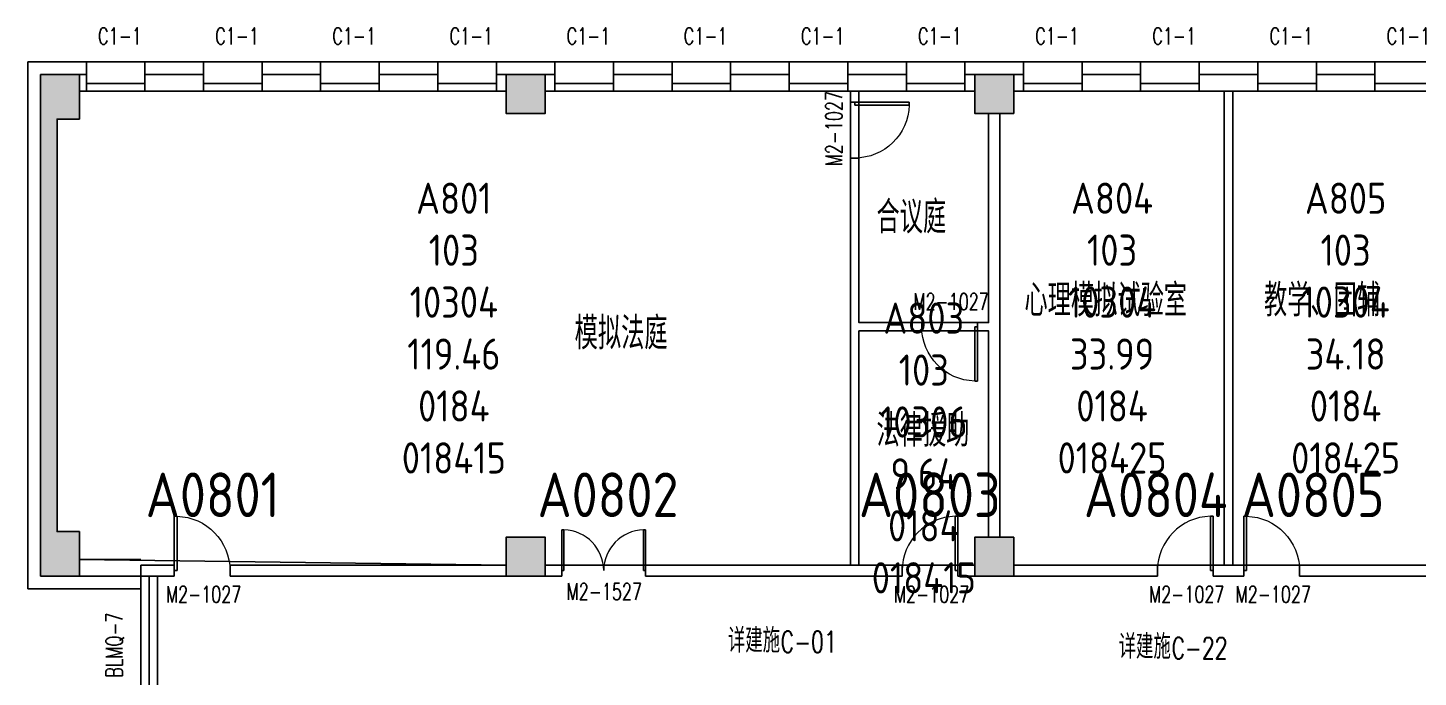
# Model space of a CAD drawing. Extents: x 1136392 to 1212190, y 313528 to 416301.
# Drawn here: x 1137028 to 1161954, y 404654 to 416301 of the extents above; entities that cross this region are included whole.
import ezdxf

# ---------------------------------------------------------------- set-up
doc = ezdxf.new("R2010")
doc.units = 0
doc.header["$LTSCALE"] = 1000
doc.header["$MEASUREMENT"] = 0
for name, color, linetype in [('body', 30, 'Continuous'), ('name', 1, 'Continuous'), ('RM', 4, 'Continuous'), ('RM$', 5, 'Continuous'), ('RM$TXT', 5, 'Continuous')]:
    doc.layers.add(name, color=color, linetype=linetype)
doc.styles.add('-宋体', font='GBENOR.shx', dxfattribs={"bigfont": 'GBCBIG.shx'})
doc.styles.add('_TCH_DIM', font='SIMPLEX', dxfattribs={"bigfont": 'GBCBIG'})
doc.styles.add('_TCH_WINDOW', font='txt.shx', dxfattribs={"height": 3.5, "bigfont": 'hztxt.shx'})
doc.styles.get("Standard").update_dxf_attribs({"font": 'gbenor.shx', "bigfont": 'gbcbig.shx'})

# ---------------------------------------------------------------- blocks, each defined once
blk = doc.blocks.new('$WINLIB2D$00000004')
for p, q in [((-0.5, 0.5), (0.5, 0.5)), ((-0.5, 0.241), (0.5, 0.241)), ((-0.5, -0.5), (0.5, -0.5))]:
    blk.add_line(p, q)
blk = doc.blocks.new('$DorLib2D$00000002')
for p, q in [((-0.5, 0), (-0.5, 0.4875)), ((-0.475, 0.4875), (-0.5, 0.4875)), ((-0.475, 0), (-0.475, 0.4875)), ((0.475, 0), (0.475, 0.4875)), ((0.475, 0.4875), (0.5, 0.4875)), ((0.5, 0), (0.5, 0.4875)), ((-0.5, 0), (-0.475, 0)), ((0.5, 0), (0.475, 0))]:
    blk.add_line(p, q)
at = {"lineweight": 13}
for centre, start, end in [((-0.4875, 0), 0, 88.53072), ((0.4875, 0), 91.46928, 180)]:
    blk.add_arc(centre, 0.4875, start, end, dxfattribs=at)
blk = doc.blocks.new('$DorLib2D$00000001')
for p, q in [((0.45, 0.975), (0.5, 0.975)), ((0.45, 0), (0.45, 0.975)), ((0.5, 0), (0.5, 0.975)), ((0.5, 0), (0.45, 0))]:
    blk.add_line(p, q)
at = {"lineweight": 13}
blk.add_arc((0.475, 0), 0.975, 91.4693, 180, dxfattribs=at)

msp = doc.modelspace()

# ---------------------------------------------------------------- hatches: boundary and pattern name
at = {"layer": 'body'}
for points in [[(1137253, 414665), (1137953, 414665), (1137953, 415465), (1137253, 415465)], [(1145603, 414765), (1146303, 414765), (1146303, 415465), (1145603, 415465)], [(1154003, 414765), (1154703, 414765), (1154703, 415465), (1154003, 415465)], [(1137253, 407265), (1137553, 407265), (1137553, 414665), (1137253, 414665)], [(1137253, 406464), (1137953, 406464), (1137953, 407265), (1137253, 407265)], [(1145603, 406464), (1146303, 406464), (1146303, 407164), (1145603, 407164)], [(1154003, 406464), (1154703, 406464), (1154703, 407164), (1154003, 407164)]]:
    msp.add_hatch(color=256, dxfattribs=at).paths.add_polyline_path(points)

# ---------------------------------------------------------------- linework, layer by layer
for p, q in [((1138078, 415690), (1137028, 415690)), ((1137028, 415690), (1137028, 406240)), ((1138078, 415690), (1138078, 415465)), ((1140178, 415690), (1139128, 415690)), ((1139128, 415690), (1139128, 415465)), ((1140178, 415690), (1140178, 415465)), ((1142278, 415690), (1141228, 415690)), ((1141228, 415690), (1141228, 415465)), ((1142278, 415690), (1142278, 415465)), ((1144378, 415690), (1143328, 415690)), ((1143328, 415690), (1143328, 415465)), ((1144378, 415690), (1144378, 415465)), ((1145953, 415690), (1145428, 415690)), ((1145428, 415690), (1145428, 415465)), ((1146478, 415690), (1145953, 415690)), ((1146478, 415690), (1146478, 415465)), ((1148578, 415690), (1147528, 415690)), ((1147528, 415690), (1147528, 415465)), ((1148578, 415690), (1148578, 415465)), ((1150678, 415690), (1149628, 415690)), ((1149628, 415690), (1149628, 415465)), ((1150678, 415690), (1150678, 415465)), ((1152778, 415690), (1151728, 415690)), ((1151728, 415690), (1151728, 415465)), ((1152778, 415690), (1152778, 415465)), ((1154353, 415690), (1153828, 415690)), ((1153828, 415690), (1153828, 415465)), ((1154878, 415690), (1154353, 415690)), ((1154878, 415690), (1154878, 415465)), ((1156978, 415690), (1155928, 415690)), ((1155928, 415690), (1155928, 415465)), ((1156978, 415690), (1156978, 415465)), ((1159078, 415690), (1158028, 415690)), ((1158028, 415690), (1158028, 415465)), ((1159078, 415690), (1159078, 415465)), ((1161178, 415690), (1160128, 415690)), ((1160128, 415690), (1160128, 415465)), ((1161178, 415690), (1161178, 415465)), ((1137953, 415465), (1137253, 415465)), ((1137253, 415465), (1137253, 414665)), ((1138078, 415465), (1137953, 415465)), ((1137953, 414665), (1137953, 415465)), ((1138078, 415165), (1138078, 415465)), ((1140178, 415465), (1139128, 415465)), ((1139128, 415465), (1139128, 415165)), ((1140178, 415165), (1140178, 415465)), ((1142278, 415465), (1141228, 415465)), ((1141228, 415465), (1141228, 415165)), ((1142278, 415165), (1142278, 415465)), ((1144378, 415465), (1143328, 415465)), ((1143328, 415465), (1143328, 415165)), ((1144378, 415165), (1144378, 415465)), ((1145603, 415465), (1145428, 415465)), ((1145428, 415465), (1145428, 415165)), ((1146303, 415465), (1145603, 415465)), ((1145603, 415465), (1145603, 414765)), ((1146478, 415465), (1146303, 415465)), ((1146303, 414765), (1146303, 415465)), ((1146478, 415165), (1146478, 415465)), ((1148578, 415465), (1147528, 415465)), ((1147528, 415465), (1147528, 415165)), ((1148578, 415165), (1148578, 415465)), ((1150678, 415465), (1149628, 415465)), ((1149628, 415465), (1149628, 415165)), ((1150678, 415165), (1150678, 415465)), ((1152778, 415465), (1151728, 415465)), ((1151728, 415465), (1151728, 415165)), ((1152778, 415165), (1152778, 415465)), ((1154003, 415465), (1153828, 415465)), ((1153828, 415465), (1153828, 415165)), ((1154703, 415465), (1154003, 415465)), ((1154003, 415465), (1154003, 414765)), ((1154703, 414765), (1154703, 415465)), ((1154878, 415465), (1154703, 415465)), ((1154878, 415165), (1154878, 415465)), ((1156978, 415465), (1155928, 415465)), ((1155928, 415465), (1155928, 415165)), ((1156978, 415165), (1156978, 415465)), ((1159078, 415465), (1158028, 415465)), ((1158028, 415465), (1158028, 415165)), ((1159078, 415165), (1159078, 415465)), ((1161178, 415465), (1160128, 415465)), ((1160128, 415465), (1160128, 415165)), ((1161178, 415165), (1161178, 415465)), ((1137953, 415165), (1138078, 415165)), ((1139128, 415165), (1140178, 415165)), ((1141228, 415165), (1142278, 415165)), ((1143328, 415165), (1144378, 415165)), ((1145428, 415165), (1145603, 415165)), ((1146303, 415165), (1146478, 415165)), ((1147528, 415165), (1148578, 415165)), ((1149628, 415165), (1150678, 415165)), ((1151728, 415165), (1152778, 415165)), ((1151778, 415165), (1151778, 414965)), ((1151928, 415165), (1151778, 415165)), ((1151928, 414965), (1151928, 415165)), ((1153828, 415165), (1154003, 415165)), ((1154703, 415165), (1154878, 415165)), ((1155928, 415165), (1156978, 415165)), ((1158028, 415165), (1159078, 415165)), ((1158478, 406665), (1158478, 415165)), ((1158478, 415165), (1158628, 415165)), ((1158628, 406665), (1158628, 415165)), ((1160128, 415165), (1161178, 415165)), ((1145603, 414765), (1146303, 414765)), ((1151778, 414965), (1151928, 414965)), ((1154003, 414765), (1154703, 414765)), ((1154253, 411015), (1154253, 414765)), ((1154453, 410940), (1154453, 414765)), ((1137253, 414665), (1137253, 407265)), ((1137553, 414665), (1137553, 407265)), ((1137553, 414665), (1137953, 414665)), ((1151928, 413965), (1151778, 413965)), ((1151778, 413965), (1151778, 410940)), ((1151928, 411015), (1151928, 413965)), ((1151778, 406665), (1151778, 410940)), ((1153053, 411015), (1151928, 411015)), ((1151928, 406665), (1151928, 410865)), ((1151928, 410865), (1153053, 410865)), ((1153053, 410865), (1153053, 411015)), ((1154253, 411015), (1154053, 411015)), ((1154053, 411015), (1154053, 410865)), ((1154053, 410865), (1154253, 410865)), ((1154253, 407164), (1154253, 410865)), ((1154453, 407164), (1154453, 410940)), ((1137253, 407265), (1137253, 406464)), ((1137953, 407265), (1137553, 407265)), ((1137953, 406464), (1137953, 407265)), ((1146303, 407164), (1145603, 407164)), ((1145603, 407164), (1145603, 406464)), ((1146303, 406464), (1146303, 407164)), ((1154703, 407164), (1154003, 407164)), ((1154003, 407164), (1154003, 406464)), ((1154703, 406464), (1154703, 407164)), ((1137953, 406765), (1139053, 406765)), ((1139653, 406665), (1139053, 406665)), ((1139053, 406665), (1139053, 406464)), ((1139653, 406464), (1139653, 406665)), ((1145603, 406665), (1140653, 406665)), ((1140653, 406665), (1140653, 406464)), ((1146603, 406665), (1146303, 406665)), ((1146603, 406464), (1146603, 406665)), ((1151853, 406665), (1148103, 406665)), ((1148103, 406665), (1148103, 406464)), ((1152703, 406665), (1151853, 406665)), ((1152703, 406464), (1152703, 406665)), ((1154003, 406665), (1153703, 406665)), ((1153703, 406665), (1153703, 406464)), ((1157278, 406665), (1154703, 406665)), ((1157278, 406464), (1157278, 406665)), ((1158553, 406665), (1158278, 406665)), ((1158278, 406665), (1158278, 406464)), ((1158828, 406665), (1158553, 406665)), ((1158828, 406464), (1158828, 406665)), ((1162403, 406665), (1159828, 406665)), ((1159828, 406665), (1159828, 406464)), ((1137253, 406464), (1137953, 406464)), ((1137953, 406464), (1139053, 406464)), ((1139053, 406464), (1139053, 406464)), ((1139053, 406464), (1139053, 404065)), ((1139053, 406464), (1139653, 406464)), ((1139203, 406464), (1139203, 406464)), ((1139203, 406464), (1139203, 404065)), ((1139353, 406464), (1139353, 406464)), ((1139353, 406464), (1139353, 404065)), ((1140653, 406464), (1145603, 406464)), ((1145603, 406464), (1146303, 406464)), ((1146303, 406464), (1146603, 406464)), ((1148103, 406464), (1151853, 406464)), ((1151853, 406464), (1152703, 406464)), ((1153703, 406464), (1154003, 406464)), ((1154003, 406464), (1154703, 406464)), ((1154703, 406464), (1157278, 406464)), ((1158278, 406464), (1158553, 406464)), ((1158553, 406464), (1158828, 406464)), ((1159828, 406464), (1162403, 406464)), ((1137028, 406240), (1139053, 406240))]:
    msp.add_line(p, q, dxfattribs=at)
at = {"layer": 'RM'}
msp.add_lwpolyline([(1151928, 415165), (1154003, 415165), (1154003, 414765), (1154253, 414765), (1154253, 411015), (1151928, 411015)], close=True, dxfattribs=at)
at = {"layer": 'RM$'}
for points in [[(1151778, 415165), (1151778, 406665), (1146303, 406665), (1146303, 407164), (1145603, 407164), (1145603, 406665), (1137953, 406765), (1137953, 407265), (1137553, 407265), (1137553, 414665), (1137953, 414665), (1137953, 415165), (1145603, 415165), (1145603, 414765), (1146303, 414765), (1146303, 415165)], [(1154453, 407164), (1154703, 407164), (1154703, 406665), (1158478, 406665), (1158478, 415165), (1154703, 415165), (1154703, 414765), (1154453, 414765)], [(1158628, 415165), (1162403, 415165), (1162403, 414765), (1162678, 414765), (1162678, 407164), (1162403, 407164), (1162403, 406665), (1158628, 406665)], [(1151928, 410865), (1154253, 410865), (1154253, 407164), (1154003, 407164), (1154003, 406665), (1151928, 406665)]]:
    msp.add_lwpolyline(points, close=True, dxfattribs=at)

# ---------------------------------------------------------------- block references
at = {"layer": 'body'}
ref = msp.add_blockref('$WINLIB2D$00000004', (1138603, 415427), dxfattribs=dict(at, xscale=1050, yscale=525, zscale=1050, rotation=180))
ref.add_attrib('A', 'C1-1', (1138288, 416003), dxfattribs={"height": 297.5, "style": '_TCH_WINDOW', "width": 0.705882})
ref = msp.add_blockref('$WINLIB2D$00000004', (1140703, 415427), dxfattribs=dict(at, xscale=1050, yscale=525, zscale=1050, rotation=180))
ref.add_attrib('A', 'C1-1', (1140388, 416003), dxfattribs={"height": 297.5, "style": '_TCH_WINDOW', "width": 0.705882})
ref = msp.add_blockref('$WINLIB2D$00000004', (1142803, 415427), dxfattribs=dict(at, xscale=1050, yscale=525, zscale=1050, rotation=180))
ref.add_attrib('A', 'C1-1', (1142488, 416003), dxfattribs={"height": 297.5, "style": '_TCH_WINDOW', "width": 0.705882})
ref = msp.add_blockref('$WINLIB2D$00000004', (1144903, 415427), dxfattribs=dict(at, xscale=1050, yscale=525, zscale=1050, rotation=180))
ref.add_attrib('A', 'C1-1', (1144588, 416003), dxfattribs={"height": 297.5, "style": '_TCH_WINDOW', "width": 0.705882})
ref = msp.add_blockref('$WINLIB2D$00000004', (1147003, 415427), dxfattribs=dict(at, xscale=1050, yscale=525, zscale=1050, rotation=180))
ref.add_attrib('A', 'C1-1', (1146688, 416003), dxfattribs={"height": 297.5, "style": '_TCH_WINDOW', "width": 0.705882})
ref = msp.add_blockref('$WINLIB2D$00000004', (1149103, 415427), dxfattribs=dict(at, xscale=1050, yscale=525, zscale=1050, rotation=180))
ref.add_attrib('A', 'C1-1', (1148788, 416003), dxfattribs={"height": 297.5, "style": '_TCH_WINDOW', "width": 0.705882})
ref = msp.add_blockref('$WINLIB2D$00000004', (1151203, 415427), dxfattribs=dict(at, xscale=1050, yscale=525, zscale=1050, rotation=180))
ref.add_attrib('A', 'C1-1', (1150888, 416003), dxfattribs={"height": 297.5, "style": '_TCH_WINDOW', "width": 0.705882})
ref = msp.add_blockref('$WINLIB2D$00000004', (1153303, 415427), dxfattribs=dict(at, xscale=1050, yscale=525, zscale=1050, rotation=180))
ref.add_attrib('A', 'C1-1', (1152988, 416003), dxfattribs={"height": 297.5, "style": '_TCH_WINDOW', "width": 0.705882})
ref = msp.add_blockref('$WINLIB2D$00000004', (1155403, 415427), dxfattribs=dict(at, xscale=1050, yscale=525, zscale=1050, rotation=180))
ref.add_attrib('A', 'C1-1', (1155088, 416003), dxfattribs={"height": 297.5, "style": '_TCH_WINDOW', "width": 0.705882})
ref = msp.add_blockref('$WINLIB2D$00000004', (1157503, 415427), dxfattribs=dict(at, xscale=1050, yscale=525, zscale=1050, rotation=180))
ref.add_attrib('A', 'C1-1', (1157188, 416003), dxfattribs={"height": 297.5, "style": '_TCH_WINDOW', "width": 0.705882})
ref = msp.add_blockref('$WINLIB2D$00000004', (1159603, 415427), dxfattribs=dict(at, xscale=1050, yscale=525, zscale=1050, rotation=180))
ref.add_attrib('A', 'C1-1', (1159288, 416003), dxfattribs={"height": 297.5, "style": '_TCH_WINDOW', "width": 0.705882})
ref = msp.add_blockref('$WINLIB2D$00000004', (1161703, 415427), dxfattribs=dict(at, xscale=1050, yscale=525, zscale=1050, rotation=180))
ref.add_attrib('A', 'C1-1', (1161388, 416003), dxfattribs={"height": 297.5, "style": '_TCH_WINDOW', "width": 0.705882})
ref = msp.add_blockref('$DorLib2D$00000001', (1151853, 414465), dxfattribs=dict(at, xscale=1000, yscale=-1000, zscale=1000, rotation=89.99999999823815))
ref.add_attrib('A', 'M2-1027', (1151627, 413817), dxfattribs={"height": 297.5, "rotation": 90, "style": '_TCH_WINDOW', "width": 0.705882})
ref = msp.add_blockref('$DorLib2D$00000001', (1153553, 410940), dxfattribs=dict(at, xscale=-1000, yscale=1000, zscale=-1000, rotation=179.9999999963048))
ref.add_attrib('A', 'M2-1027', (1152906, 411241), dxfattribs={"height": 297.5, "rotation": 360, "style": '_TCH_WINDOW', "width": 0.705882})
ref = msp.add_blockref('$DorLib2D$00000001', (1140153, 406565), dxfattribs=dict(at, xscale=1000, yscale=-1000, zscale=-1000, rotation=180))
ref.add_attrib('A', 'M2-1027', (1139506, 405991), dxfattribs={"height": 297.5, "style": '_TCH_WINDOW', "width": 0.705882})
ref = msp.add_blockref('$DorLib2D$00000001', (1153203, 406565), dxfattribs=dict(at, xscale=-1000, yscale=-1000, zscale=1000, rotation=180))
ref.add_attrib('A', 'M2-1027', (1152556, 405991), dxfattribs={"height": 297.5, "style": '_TCH_WINDOW', "width": 0.705882})
ref = msp.add_blockref('$DorLib2D$00000001', (1157778, 406565), dxfattribs=dict(at, xscale=-1000, yscale=-1000, zscale=1000, rotation=180))
ref.add_attrib('A', 'M2-1027', (1157131, 405991), dxfattribs={"height": 297.5, "style": '_TCH_WINDOW', "width": 0.705882})
ref = msp.add_blockref('$DorLib2D$00000001', (1159328, 406565), dxfattribs=dict(at, xscale=1000, yscale=-1000, zscale=-1000, rotation=180))
ref.add_attrib('A', 'M2-1027', (1158681, 405991), dxfattribs={"height": 297.5, "style": '_TCH_WINDOW', "width": 0.705882})
ref = msp.add_blockref('$DorLib2D$00000002', (1147353, 406565), dxfattribs=dict(at, xscale=-1500, yscale=-1500, zscale=1500, rotation=180))
ref.add_attrib('A', 'M2-1527', (1146688, 406041), dxfattribs={"height": 297.5, "style": '_TCH_WINDOW', "width": 0.705882})

# ---------------------------------------------------------------- texts
at = {"layer": 'body', "style": '_TCH_WINDOW', "width": 0.705882}
msp.add_text('BLMQ-7', height=297.5, rotation=90, dxfattribs=at).set_placement((1138726, 404644))
at = {"layer": 'body', "style": '_TCH_DIM'}
for p in [(1149577, 405096, 0), (1156582, 404984, 0)]:
    msp.add_text('详建施', height=434, dxfattribs=at).set_placement(p)
at = {"layer": 'body', "style": '_TCH_DIM', "width": 0.705882}
for s, p in [('C-01', (1150525, 405096, 0)), ('C-22', (1157530, 404984, 0))]:
    msp.add_text(s, height=382.5, dxfattribs=at).set_placement(p)
at = {"layer": 'name', "style": '-宋体'}
for s, height, p in [('合议庭', 578.7, (1152242, 412615)), ('心理模拟试验室', 578.7, (1154894, 411125)), ('教学、团辅', 578.7, (1159188, 411125)), ('模拟法庭', 578.7, (1146831, 410533)), ('法律援助', 578.7, (1152242, 408790)), ('A0801', 800, (1139141, 407525)), ('A0802', 800, (1146165, 407525)), ('A0803', 800, (1151928, 407525)), ('A0804', 800, (1155960, 407525)), ('A0805', 800, (1158790, 407525))]:
    msp.add_text(s, height=height, dxfattribs=at).set_placement(p)
at = {"layer": 'RM$TXT', "char_height": 558.8, "attachment_point": 8}
for s, insert in [('A801^M^J103^M^J10304^M^J119.46^M^J0184^M^J018415^M^J', (1144666, 408307)), ('A804^M^J103^M^J10304^M^J33.99^M^J0184^M^J018425^M^J', (1156466, 408307)), ('A805^M^J103^M^J10304^M^J34.18^M^J0184^M^J018425^M^J', (1160653, 408307)), ('A803^M^J103^M^J10306^M^J9.64^M^J0184^M^J018415^M^J', (1153091, 406157))]:
    msp.add_mtext(s, dxfattribs=dict(at, insert=insert))

doc.saveas('drawing.dxf')
